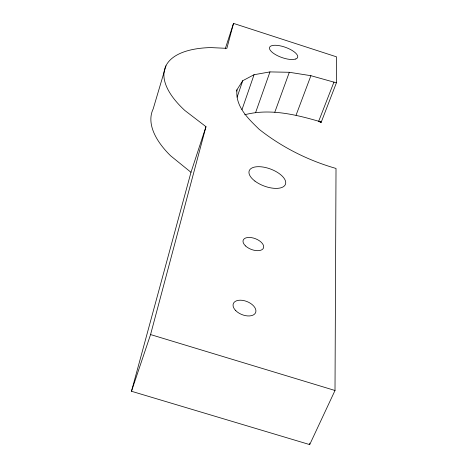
<?xml version="1.0" encoding="UTF-8"?>
<svg xmlns="http://www.w3.org/2000/svg" width="468" height="468" viewBox="0 0 468 468"><rect width="100%" height="100%" fill="white"/><g stroke="black" fill="none" stroke-linecap="round" stroke-linejoin="round"><path stroke-width="0.7" d="M336.404 82.824L336.521 56.844L233.52 23.4L226.869 48.35L210.506 47.578A117.491 47.993 19.9 0 0 184.801 110.448L205.984 126.688L190.991 172.306L131.479 391.266L309.699 444.6L335.006 390.493L336.018 168.445C308.19 160.506 281.83 147.233 259.108 129.262C248.215 118.626 235.1 106.423 236.989 89.716L242.722 80.718L254.054 74.716L269.972 71.908L289.323 72.283L310.91 75.699L336.404 82.824L321.066 122.61L318.69 121.247C294.928 114.35 269.199 108.301 244.676 114.771M309.699 444.6L309.752 443.143M131.479 391.266L150.567 334.567L205.984 126.688M165.97 65.789L153.159 108.974A114.771 51.375 19.9 0 0 170.568 155.75L190.991 172.306M225.266 48.766L233.52 23.4M236.527 91.09L236.989 89.716M237.124 97.168L242.722 80.718M241.991 109.658L254.054 74.716M255.68 112.361L269.972 71.908M274.81 112.185L289.323 72.283M296.068 115.175L310.91 75.699M321.083 122.171L318.69 121.247L333.959 82.058M150.567 334.567L335.006 390.493M318.69 121.247L321.089 121.99M295.753 59.009L293.448 59.483A14.906 5.411 19.6 0 1 274.675 54.112A14.906 5.411 19.6 0 1 271.604 45.729L273.944 45.302A14.906 5.411 19.6 0 1 292.494 50.673A14.906 5.411 19.6 0 1 295.753 59.009M254.92 181.081A19.328 9.079 20.4 0 0 285.293 184.661A19.328 9.079 20.4 0 0 261.805 166.877A19.328 9.079 20.4 0 0 254.92 181.081M235.796 310.676A12.016 6.997 21.9 0 0 255.288 313.227A12.016 6.997 21.9 0 0 242.354 300.333A12.016 6.997 21.9 0 0 235.796 310.676M245.542 245.946A10.875 5.745 21 0 0 263.151 248.619A10.875 5.745 21 0 0 251.357 237.615A10.875 5.745 21 0 0 245.542 245.946"/></g></svg>
